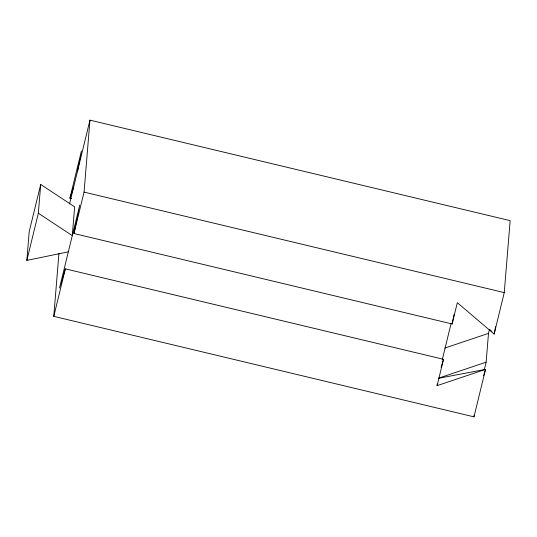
<?xml version="1.0" encoding="UTF-8"?>
<svg xmlns="http://www.w3.org/2000/svg" width="537" height="537" viewBox="0 0 537 537"><rect width="100%" height="100%" fill="white"/><g stroke="black" fill="none" stroke-linecap="round" stroke-linejoin="round"><path stroke-width="0.81" d="M68.34 251.84L26.85 260.405L29.206 231.622L40.705 184.453L74.65 206.852L72.287 235.636L38.349 213.236L40.705 184.453M438.507 378.303L485.542 369.362L473.97 416.853L53.774 316.347L58.929 253.484M73.965 233.514L84.061 192.105L89.961 120.147L510.15 220.653L504.256 292.611L494.161 334.027L457.323 302.7L452.141 323.979L73.965 233.514L79.745 205.047L59.526 287.993L65.353 268.856L443.522 359.313L437.105 385.653L485.542 369.362L483.602 375.746M437.105 385.653L437.232 384.049M473.97 416.853L474.104 415.202M484.381 369.349L486.133 362.166L488.495 333.383L489.469 329.369M77.596 170.873L81.409 151.004L69.911 198.173L71.542 198.562M452.141 323.979L454.121 314.212M494.161 334.027L495.644 326.704M26.85 260.405L38.349 213.236M69.515 204.026L89.961 120.147M53.774 316.347L65.353 268.856M442.253 359.75L451.174 323.153M441.099 367.288L443.522 359.313M69.911 198.173L73.643 187.077M444.817 348.07L488.495 333.383M438.487 378.189L486.133 362.166M84.061 192.105L504.256 292.611M490.194 329.812L491.892 331.618"/></g></svg>
